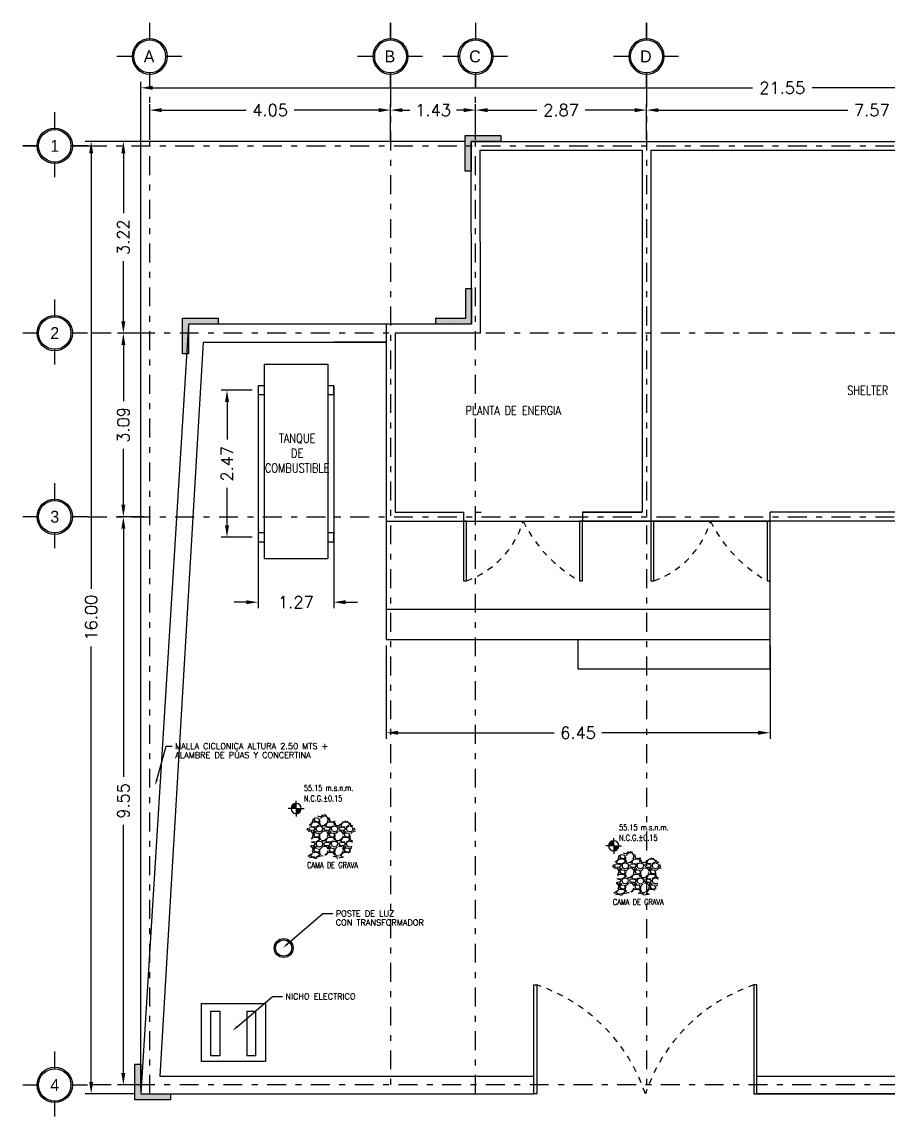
# Model space of a CAD drawing. Header units: millimetres. Extents: x 0 to 177, y -34 to 320.
# Drawn here: x 89.41 to 103.96, y -34.05 to -15.66 of the extents above; entities that cross this region are included whole.
import ezdxf
from ezdxf import colors
from ezdxf.entities.mleader import LeaderData, LeaderLine
from ezdxf.enums import TextEntityAlignment as Align
from ezdxf.math import Vec2, Vec3

# ---------------------------------------------------------------- set-up
doc = ezdxf.new("R2010")
doc.units = ezdxf.units.MM
doc.header["$LTSCALE"] = 0.1
doc.header["$PDMODE"] = 2
doc.linetypes.add('DASHDOT', pattern=[25.4, 12.7, -6.35, 0, -6.35])
doc.linetypes.add('HIDDEN2', pattern=[4.7624999999999975, 3.174999999999998, -1.587499999999999])
doc.layers.get('Defpoints').update_dxf_attribs({"color": 6})
doc.layers.add('8', color=8, linetype='Continuous')
doc.styles.add('ARIAL', font='ARLRDBD.TTF')
doc.styles.add('Romans', font='romans.shx', dxfattribs={"width": 0.8})
doc.styles.add('TEXTOS', font='romans.shx')
doc.dimstyles.new('Cota m', dxfattribs={"dimtxt": 0.2, "dimasz": 0.2, "dimexe": 0.1, "dimexo": 0.1, "dimgap": 0.1, "dimtad": 0, "dimzin": 0, "dimdsep": 46, "dimtxsty": 'TEXTOS', "dimcen": 0.2, "dimclrd": 256, "dimclre": 256, "dimclrt": 256, "dimazin": 0, "dimtfac": 1, "dimtix": 1, "dimtofl": 0, "dimtmove": 0, "dimatfit": 3, "dimfxl": 1, "dimtolj": 1, "dimtzin": 0, "dimlwd": -1, "dimlwe": -1, "dimarcsym": 0})

# ---------------------------------------------------------------- blocks, each defined once
blk = doc.blocks.new('NIVEL')
at = {"ltscale": 0.1}
h = blk.add_hatch(color=256, dxfattribs=at)
h.paths.add_polyline_path([(0, 104.8446682252688), (9.022187e-10, 0), (104.8446682289068, 0, 0.4142135623623851)])
h.paths.add_polyline_path([(0, -104.8446682252688), (9.022187e-10, 0), (-104.8446682289068, 0, 0.4142135623623851)])
at = {"linetype": 'Continuous', "ltscale": 0.1}
for q in [(-162.1960897464305, 0), (0, 162.1960897464305), (0, -154.8235449008643), (162.1960897464305, 0)]:
    blk.add_line((0, 0), q, dxfattribs=at)
blk.add_circle((0, 0), 104.8446682290047, dxfattribs=at)
blk = doc.blocks.new('Eje')
blk.add_line((0, -1.05471229274262), (3.6e-15, -0.5948358968788325))
at = {"const_width": 0.05}
for points in [[(0, 0.544835896878838), (0, 1.13422391924415)], [(-1.078074571895573, 0), (-0.5448358968788334, 0)], [(0.5448358968788334, 0), (1.110861640091194, 0)], [(0, -0.5448358968788353), (0, -1.05471229274262)]]:
    blk.add_lwpolyline(points, dxfattribs=at)
for radius in [0.5948358968788332, 0.544835896878833]:
    blk.add_circle((0, 0), radius)
at = {"style": 'ARIAL'}
blk.add_attdef('EJE', text='', height=0.4, dxfattribs=at).set_placement((0, 1.387778780781446e-15), align=Align.MIDDLE_CENTER)
blk = doc.blocks.new('*D168')
at = {"color": 8, "ltscale": 0.1, "transparency": 16777216}
for p, q in [((96.85981605064391, -17.66312296171441), (90.47596869130241, -17.66312296171441)), ((90.5759686913024, -17.86312296171441), (90.5759686913024, -25.17742009580969)), ((90.57596869130239, -33.46314580133355), (90.5759686913024, -26.14884866723827)), ((91.31040278720798, -33.66314580133355), (90.4759686913024, -33.66314580133355))]:
    blk.add_line(p, q, dxfattribs=at)
for points in [[(90.54263535796908, -17.86312296171441), (90.60930202463574, -17.86312296171441), (90.5759686913024, -17.66312296171441)], [(90.54263535796906, -33.46314580133355), (90.60930202463572, -33.46314580133355), (90.57596869130239, -33.66314580133355)]]:
    blk.add_solid(points, dxfattribs=at)
at = {"layer": 'Defpoints', "color": 0, "ltscale": 0.1, "transparency": 16777216}
for p in [(90.5759686913024, -17.66312296171441), (96.95981605064391, -17.66312296171441), (91.41040278720797, -33.66314580133355)]:
    blk.add_point(p, dxfattribs=at)
at = {"color": 8, "ltscale": 0.1, "transparency": 16777216, "insert": (90.5759686913024, -25.66313438152397), "char_height": 0.2, "attachment_point": 5, "rotation": 90, "style": 'TEXTOS'}
blk.add_mtext('\\A1;16.00', dxfattribs=at)
blk = doc.blocks.new('*D169')
at = {"color": 8, "ltscale": 0.1, "transparency": 16777216}
for p, q in [((91.460402787208, -23.96814580133331), (91.01688506101921, -23.96814580133331)), ((91.1168850610192, -24.16814580133331), (91.1168850610192, -28.33588389657141)), ((91.11688506101919, -33.31314580133331), (91.1168850610192, -29.14540770609522)), ((91.460402787208, -33.51314580133332), (91.0168850610192, -33.51314580133332))]:
    blk.add_line(p, q, dxfattribs=at)
for points in [[(91.08355172768587, -24.16814580133331), (91.15021839435254, -24.16814580133331), (91.1168850610192, -23.96814580133331)], [(91.08355172768586, -33.31314580133331), (91.15021839435252, -33.31314580133331), (91.11688506101919, -33.51314580133332)]]:
    blk.add_solid(points, dxfattribs=at)
at = {"layer": 'Defpoints', "color": 0, "ltscale": 0.1, "transparency": 16777216}
for p in [(91.1168850610192, -23.96814580133331), (91.56040278720799, -23.96814580133331), (91.56040278720799, -33.51314580133332)]:
    blk.add_point(p, dxfattribs=at)
at = {"color": 8, "ltscale": 0.1, "transparency": 16777216, "insert": (91.1168850610192, -28.7406458013333), "char_height": 0.2, "attachment_point": 5, "rotation": 90, "style": 'TEXTOS'}
blk.add_mtext('\\A1;9.55', dxfattribs=at)
blk = doc.blocks.new('*D170')
at = {"color": 8, "ltscale": 0.1, "transparency": 16777216}
for p, q in [((91.46040278720801, -20.88314580133335), (91.01688506101921, -20.88314580133335)), ((91.1168850610192, -21.08314580133334), (91.1168850610192, -22.02564580133333)), ((91.1168850610192, -23.76814580133331), (91.1168850610192, -22.82564580133333)), ((91.460402787208, -23.96814580133331), (91.01688506101921, -23.96814580133331))]:
    blk.add_line(p, q, dxfattribs=at)
for points in [[(91.08355172768587, -21.08314580133334), (91.15021839435254, -21.08314580133334), (91.1168850610192, -20.88314580133335)], [(91.08355172768587, -23.76814580133331), (91.15021839435254, -23.76814580133331), (91.1168850610192, -23.96814580133331)]]:
    blk.add_solid(points, dxfattribs=at)
at = {"layer": 'Defpoints', "color": 0, "ltscale": 0.1, "transparency": 16777216}
for p in [(91.1168850610192, -20.88314580133335), (91.560402787208, -20.88314580133335), (91.56040278720799, -23.96814580133331)]:
    blk.add_point(p, dxfattribs=at)
at = {"color": 8, "ltscale": 0.1, "transparency": 16777216, "insert": (91.1168850610192, -22.42564580133332), "char_height": 0.2, "attachment_point": 5, "rotation": 90, "style": 'TEXTOS'}
blk.add_mtext('\\A1;3.09', dxfattribs=at)
blk = doc.blocks.new('*D171')
at = {"color": 8, "ltscale": 0.1, "transparency": 16777216}
for p, q in [((91.46040278720801, -17.66312296171441), (91.01688506101921, -17.66312296171441)), ((91.1168850610192, -17.86312296171441), (91.1168850610192, -18.86837247676198)), ((91.1168850610192, -20.68314580133335), (91.1168850610192, -19.67789628628579)), ((91.46040278720801, -20.88314580133335), (91.01688506101921, -20.88314580133335))]:
    blk.add_line(p, q, dxfattribs=at)
for points in [[(91.08355172768587, -17.86312296171441), (91.15021839435254, -17.86312296171441), (91.1168850610192, -17.66312296171441)], [(91.08355172768587, -20.68314580133335), (91.15021839435254, -20.68314580133335), (91.1168850610192, -20.88314580133335)]]:
    blk.add_solid(points, dxfattribs=at)
at = {"layer": 'Defpoints', "color": 0, "ltscale": 0.1, "transparency": 16777216}
for p in [(91.1168850610192, -17.66312296171441), (91.560402787208, -17.66312296171441), (91.560402787208, -20.88314580133335)]:
    blk.add_point(p, dxfattribs=at)
at = {"color": 8, "ltscale": 0.1, "transparency": 16777216, "insert": (91.1168850610192, -19.27313438152387), "char_height": 0.2, "attachment_point": 5, "rotation": 90, "style": 'TEXTOS'}
blk.add_mtext('\\A1;3.22', dxfattribs=at)
blk = doc.blocks.new('*D172')
at = {"color": 8, "ltscale": 0.1, "transparency": 16777216}
for p, q in [((91.41040278720799, -33.56314580133332), (91.41040278720799, -16.66312813782896)), ((112.960402787208, -33.56314580133332), (112.960402787208, -16.66312813782896)), ((91.61040278720799, -16.76312813782896), (101.685402787208, -16.76312813782896)), ((112.760402787208, -16.76312813782896), (102.685402787208, -16.76312813782896))]:
    blk.add_line(p, q, dxfattribs=at)
for points in [[(91.61040278720799, -16.72979480449563), (91.61040278720799, -16.7964614711623), (91.41040278720799, -16.76312813782896)], [(112.760402787208, -16.72979480449563), (112.760402787208, -16.7964614711623), (112.960402787208, -16.76312813782896)]]:
    blk.add_solid(points, dxfattribs=at)
at = {"layer": 'Defpoints', "color": 0, "ltscale": 0.1, "transparency": 16777216}
for p in [(112.960402787208, -16.76312813782896), (91.41040278720799, -33.66314580133332), (112.960402787208, -33.66314580133332)]:
    blk.add_point(p, dxfattribs=at)
at = {"color": 8, "ltscale": 0.1, "transparency": 16777216, "insert": (102.185402787208, -16.76312813782896), "char_height": 0.2, "attachment_point": 5, "style": 'TEXTOS'}
blk.add_mtext('\\A1;21.55', dxfattribs=at)
blk = doc.blocks.new('*D173')
at = {"color": 8, "ltscale": 0.1, "transparency": 16777216}
for p, q in [((91.56040278720799, -17.63814580133332), (91.56040278720799, -17.03787740348363)), ((95.6054097691648, -17.63814757477552), (95.6054097691648, -17.03787740348363)), ((91.760402787208, -17.13787740348363), (93.17814437342449, -17.13787740348363)), ((95.40540976916479, -17.13787740348363), (93.98766818294828, -17.13787740348363))]:
    blk.add_line(p, q, dxfattribs=at)
for points in [[(91.760402787208, -17.1045440701503), (91.760402787208, -17.17121073681697), (91.56040278720799, -17.13787740348363)], [(95.40540976916479, -17.1045440701503), (95.40540976916479, -17.17121073681697), (95.6054097691648, -17.13787740348363)]]:
    blk.add_solid(points, dxfattribs=at)
at = {"layer": 'Defpoints', "color": 0, "ltscale": 0.1, "transparency": 16777216}
for p in [(95.6054097691648, -17.13787740348363), (91.56040278720799, -17.73814580133332), (95.6054097691648, -17.73814757477552)]:
    blk.add_point(p, dxfattribs=at)
at = {"color": 8, "ltscale": 0.1, "transparency": 16777216, "insert": (93.58290627818639, -17.13787740348363), "char_height": 0.2, "attachment_point": 5, "style": 'TEXTOS'}
blk.add_mtext('\\A1;4.05', dxfattribs=at)
blk = doc.blocks.new('*D174')
at = {"color": 8, "ltscale": 0.1, "transparency": 16777216}
for p, q in [((95.60540976916558, -17.63814580133332), (95.60540976916558, -17.03787740348363)), ((97.0348168011273, -17.63814580133332), (97.0348168011273, -17.03787740348363)), ((95.80540976916558, -17.13787740348363), (95.92963709467026, -17.13787740348363)), ((96.8348168011273, -17.13787740348363), (96.71058947562264, -17.13787740348363))]:
    blk.add_line(p, q, dxfattribs=at)
for points in [[(95.80540976916558, -17.1045440701503), (95.80540976916558, -17.17121073681697), (95.60540976916558, -17.13787740348363)], [(96.8348168011273, -17.1045440701503), (96.8348168011273, -17.17121073681697), (97.0348168011273, -17.13787740348363)]]:
    blk.add_solid(points, dxfattribs=at)
at = {"layer": 'Defpoints', "color": 0, "ltscale": 0.1, "transparency": 16777216}
for p in [(97.0348168011273, -17.13787740348363), (95.60540976916558, -17.73814580133332), (97.0348168011273, -17.73814580133332)]:
    blk.add_point(p, dxfattribs=at)
at = {"color": 8, "ltscale": 0.1, "transparency": 16777216, "insert": (96.32011328514645, -17.13787740348363), "char_height": 0.2, "attachment_point": 5, "style": 'TEXTOS'}
blk.add_mtext('\\A1;1.43', dxfattribs=at)
blk = doc.blocks.new('*D175')
at = {"color": 8, "ltscale": 0.1, "transparency": 16777216}
for p, q in [((97.0348168011273, -17.63814580133332), (97.0348168011273, -17.03787740348363)), ((99.90540278720802, -17.63814580133335), (99.90540278720802, -17.03787740348363)), ((97.23481680112731, -17.13787740348363), (98.06534788940576, -17.13787740348363)), ((99.70540278720802, -17.13787740348363), (98.87487169892955, -17.13787740348363))]:
    blk.add_line(p, q, dxfattribs=at)
for points in [[(97.23481680112731, -17.1045440701503), (97.23481680112731, -17.17121073681697), (97.0348168011273, -17.13787740348363)], [(99.70540278720802, -17.1045440701503), (99.70540278720802, -17.17121073681697), (99.90540278720802, -17.13787740348363)]]:
    blk.add_solid(points, dxfattribs=at)
at = {"layer": 'Defpoints', "color": 0, "ltscale": 0.1, "transparency": 16777216}
for p in [(99.90540278720802, -17.13787740348363), (97.0348168011273, -17.73814580133332), (99.90540278720802, -17.73814580133335)]:
    blk.add_point(p, dxfattribs=at)
at = {"color": 8, "ltscale": 0.1, "transparency": 16777216, "insert": (98.47010979416766, -17.13787740348363), "char_height": 0.2, "attachment_point": 5, "style": 'TEXTOS'}
blk.add_mtext('\\A1;2.87', dxfattribs=at)
blk = doc.blocks.new('*D178')
at = {"color": 8, "ltscale": 0.1, "transparency": 16777216}
for p, q in [((93.28040278720803, -21.84221484000044), (92.75877958866523, -21.84221484000044)), ((92.85877958866523, -22.04221484000044), (92.85877958866523, -22.67245293523854)), ((92.85877958866523, -24.11221484000044), (92.85877958866523, -23.48197674476235)), ((93.28040278720803, -24.31221484000044), (92.75877958866523, -24.31221484000044))]:
    blk.add_line(p, q, dxfattribs=at)
for points in [[(92.8254462553319, -22.04221484000044), (92.89211292199856, -22.04221484000044), (92.85877958866523, -21.84221484000044)], [(92.8254462553319, -24.11221484000044), (92.89211292199856, -24.11221484000044), (92.85877958866523, -24.31221484000044)]]:
    blk.add_solid(points, dxfattribs=at)
at = {"layer": 'Defpoints', "color": 0, "ltscale": 0.1, "transparency": 16777216}
for p in [(93.38040278720803, -21.84221484000044), (92.85877958866523, -24.31221484000044), (93.38040278720803, -24.31221484000044)]:
    blk.add_point(p, dxfattribs=at)
at = {"color": 8, "ltscale": 0.1, "transparency": 16777216, "insert": (92.85877958866523, -23.07721484000043), "char_height": 0.2, "attachment_point": 5, "rotation": 90, "style": 'TEXTOS'}
blk.add_mtext('\\A1;2.47', dxfattribs=at)
blk = doc.blocks.new('*D179')
at = {"color": 8, "ltscale": 0.1, "transparency": 16777216}
for p, q in [((93.38040278720803, -21.86721484000045), (93.38040278720803, -25.50409381387427)), ((94.65040278720802, -21.86721484000044), (94.65040278720802, -25.50409381387427)), ((93.18040278720802, -25.40409381387427), (92.98040278720802, -25.40409381387427)), ((94.85040278720803, -25.40409381387427), (95.05040278720803, -25.40409381387427))]:
    blk.add_line(p, q, dxfattribs=at)
for points in [[(93.18040278720802, -25.37076048054094), (93.18040278720802, -25.43742714720761), (93.38040278720803, -25.40409381387427)], [(94.85040278720803, -25.37076048054094), (94.85040278720803, -25.43742714720761), (94.65040278720802, -25.40409381387427)]]:
    blk.add_solid(points, dxfattribs=at)
at = {"layer": 'Defpoints', "color": 0, "ltscale": 0.1, "transparency": 16777216}
for p in [(93.38040278720803, -21.76721484000045), (94.65040278720802, -21.76721484000044), (94.65040278720802, -25.40409381387427)]:
    blk.add_point(p, dxfattribs=at)
at = {"color": 8, "ltscale": 0.1, "transparency": 16777216, "insert": (94.01540278720802, -25.40409381387427), "char_height": 0.2, "attachment_point": 5, "style": 'TEXTOS'}
blk.add_mtext('\\A1;1.27', dxfattribs=at)
blk = doc.blocks.new('*D180')
at = {"color": 8, "ltscale": 0.1, "transparency": 16777216}
for p, q in [((99.90540278720802, -17.56312931415552), (99.90540278720802, -17.03787740348363)), ((107.475402787208, -17.56312931415553), (107.475402787208, -17.03787740348363)), ((100.105402787208, -17.13787740348363), (103.2856408824461, -17.13787740348363)), ((107.275402787208, -17.13787740348363), (104.0951646919699, -17.13787740348363))]:
    blk.add_line(p, q, dxfattribs=at)
for points in [[(100.105402787208, -17.1045440701503), (100.105402787208, -17.17121073681697), (99.90540278720802, -17.13787740348363)], [(107.275402787208, -17.1045440701503), (107.275402787208, -17.17121073681697), (107.475402787208, -17.13787740348363)]]:
    blk.add_solid(points, dxfattribs=at)
at = {"layer": 'Defpoints', "color": 0, "ltscale": 0.1, "transparency": 16777216}
for p in [(107.475402787208, -17.13787740348363), (99.90540278720802, -17.66312931415552), (107.475402787208, -17.66312931415553)]:
    blk.add_point(p, dxfattribs=at)
at = {"color": 8, "ltscale": 0.1, "transparency": 16777216, "insert": (103.690402787208, -17.13787740348363), "char_height": 0.2, "attachment_point": 5, "style": 'TEXTOS'}
blk.add_mtext('\\A1;7.57', dxfattribs=at)
blk = doc.blocks.new('*D181')
at = {"color": 8, "ltscale": 0.1, "transparency": 16777216}
for p, q in [((95.530402787208, -26.13314580133332), (95.530402787208, -27.69684282504701)), ((101.980402787208, -26.13314580133332), (101.980402787208, -27.69684282504701)), ((95.730402787208, -27.59684282504701), (98.35540278720799, -27.59684282504701)), ((101.780402787208, -27.59684282504701), (99.155402787208, -27.59684282504701))]:
    blk.add_line(p, q, dxfattribs=at)
for points in [[(95.730402787208, -27.56350949171367), (95.730402787208, -27.63017615838034), (95.530402787208, -27.59684282504701)], [(101.780402787208, -27.56350949171367), (101.780402787208, -27.63017615838034), (101.980402787208, -27.59684282504701)]]:
    blk.add_solid(points, dxfattribs=at)
at = {"layer": 'Defpoints', "color": 0, "ltscale": 0.1, "transparency": 16777216}
for p in [(95.530402787208, -26.03314580133332), (101.980402787208, -26.03314580133332), (101.980402787208, -27.59684282504701)]:
    blk.add_point(p, dxfattribs=at)
at = {"color": 8, "ltscale": 0.1, "transparency": 16777216, "insert": (98.755402787208, -27.59684282504701), "char_height": 0.2, "attachment_point": 5, "style": 'TEXTOS'}
blk.add_mtext('\\A1;6.45', dxfattribs=at)

msp = doc.modelspace()

# ---------------------------------------------------------------- hatches: boundary and pattern name
at = {"layer": '8'}
h = msp.add_hatch(color=256, dxfattribs=at)
h.dxf.hatch_style = 1
h.paths.add_polyline_path([(97.45981605064391, -17.66312296171441), (96.95981605064391, -17.66312296171441), (96.95981605064391, -18.16312296171441), (96.8598160506439, -18.16312296171441), (96.8598160506439, -17.56312296171441), (97.45981605064391, -17.56312296171441)])
h = msp.add_hatch(color=256, dxfattribs=at)
h.dxf.hatch_style = 1
h.paths.add_polyline_path([(96.36731682003456, -20.63279494955082), (96.86731675265126, -20.63305453248319), (96.86757633558362, -20.13305459986649), (96.96757632210696, -20.13310651645297), (96.96726482258812, -20.733106435593), (96.3672649034481, -20.73279493607415)])
h = msp.add_hatch(color=256, dxfattribs=at)
h.dxf.hatch_style = 1
h.paths.add_polyline_path([(92.71222096902619, -20.73314580133335), (92.21222096902619, -20.73314580133335), (92.21222096902619, -21.23314580133335), (92.11222096902618, -21.23314580133335), (92.11222096902618, -20.63314580133335), (92.71222096902619, -20.63314580133335)])
at = {"layer": '8', "ltscale": 0.1}
h = msp.add_hatch(dxfattribs=at)
h.set_pattern_fill('GRAVEL', color=256, scale=0.01)
h.set_pattern_definition([(228.0127875, (84.94096123347623, -38.10173759097582), (-2.032000000159581, -2.285999999858178), [0.034172144, -3.3830483639565]), (184.969741, (84.91810123347622, -38.12713759097581), (3.04799999879405, 0.2540000144697924), [0.05864047199999974, -5.805404889352367]), (132.5104471, (84.85968123347621, -38.13221759097581), (2.540000001072749, -2.793999999024596), [0.04134815200000001, -4.093472279409999]), (267.273689, (84.76062123347623, -38.19571759097581), (0.2540000005319725, 5.079999999973313), [0.05340045199999975, -5.286643742573768]), (292.83365418, (84.75808123347622, -38.24905759097581), (-1.270000000106341, 3.047999999955546), [0.05236336999999975, -5.183980774534367]), (357.2736889999999, (84.77840123347622, -38.29731759097581), (-5.079999999973313, 0.2540000005319728), [0.05340045199999975, -5.286643742573768]), (37.69424047, (84.83174123347621, -38.29985759097581), (-3.30199999985359, -2.540000000190041), [0.07061936599999999, -6.991311531424701]), (72.25532837, (84.88762123347621, -38.25667759097581), (1.778000000477929, 5.587999999847885), [0.066671952, -6.6005256601905]), (121.42956562, (84.90794123347621, -38.19317759097581), (-2.032000000288312, 3.301999999822602), [0.0535813, -5.304554569871201]), (175.2363583, (84.88000123347622, -38.14745759097581), (2.793999999959953, -0.2540000004389256), [0.06117132799999975, -2.997393694999984]), (222.3974378, (84.81904123347621, -38.14237759097581), (-3.047999999902466, -2.794000000106399), [0.07910779200000001, -7.8316772512177]), (138.81407483, (85.01208123347621, -38.19825759097581), (-1.777999999893351, 1.524000000123918), [0.027000454, -2.6730565824344]), (171.4692344, (84.99176123347621, -38.18047759097581), (3.302000000088966, -0.5079999994237343), [0.051368198, -5.085463899704]), (225, (84.94096123347623, -38.17285759097581), (-3.552713678800501e-17, -0.2540000000000239), [0.035920934, -0.3232893108428]), (203.19859051, (84.92318123347621, -38.14237759097581), (1.270000000034609, 0.5079999999109334), [0.01934413199999987, -1.915062236889391]), (291.80140949, (84.90540123347623, -38.14999759097581), (-0.2540000000531496, 0.7619999999822872), [0.027356562, -1.340475299]), (30.96375653, (84.91556123347621, -38.17539759097581), (0.7620000000186383, 0.5079999999721125), [0.04443196599999975, -1.436629815290992]), (161.56505118, (84.95366123347623, -38.15253759097581), (0.5080000000132583, -0.2539999999733754), [0.032128714, -0.7710898116828]), (16.389540334, (84.75808123347622, -38.14999759097581), (2.540000000000015, 0.7620000000000243), [0.04500880000000001, -4.455882667253901]), (70.34617594, (84.80126123347623, -38.13729759097581), (-1.016000000092931, -2.793999999967041), [0.037759894, -3.73822156782]), (293.19859051, (84.95366123347623, -38.10173759097582), (-0.5079999999113263, 1.270000000035528), [0.03868800999999975, -1.895718358889392]), (343.6104596700001, (84.96890123347622, -38.13729759097581), (-2.540000000053229, 0.761999999822286), [0.04500879999999975, -4.455882667253968]), (339.44395478, (84.75808123347622, -38.30747759097581), (-1.269999999999986, 0.508000000000021), [0.04340351999999974, -2.126773431310584]), (294.7751406, (84.79872123347621, -38.32271759097581), (-1.270000001511693, 2.793999999312726), [0.036367212, -3.600359338072]), (66.80140949, (84.95620123347622, -38.35573759097581), (0.5079999999202298, 1.27000000003193), [0.03868801, -1.8957183588894]), (17.35402464, (84.97144123347621, -38.32017759097581), (-3.301999999934302, -1.016000000213246), [0.04257827400000001, -4.21523759802]), (69.44395478, (84.83174123347621, -38.35573759097581), (-0.508000000008846, -1.269999999996463), [0.02170176, -2.148475191310601]), (101.309932474, (84.94096123347623, -38.35573759097581), (-0.25400000000004, 1.016000000000037), [0.01295146, -1.2821994964526]), (165.963756532, (84.93842123347622, -38.34303759097581), (0.7619999999999513, -0.2539999999999865), [0.05236337000000001, -0.9949054589069001]), (186.00900596, (84.88762123347621, -38.33033759097581), (2.539999999986537, 0.2540000001329353), [0.04852669999999974, -4.804136486333667]), (303.69006753, (84.91556123347621, -38.19825759097581), (-0.2540000000352969, 0.5079999999823702), [0.036632388, -0.879177635968]), (353.15722659, (84.93588123347621, -38.22873759097581), (4.318000000026569, -0.5079999997739394), [0.063955676, -6.331600906503099]), (60.9453959, (84.99938123347621, -38.23635759097581), (-1.016000000027969, -1.777999999984025), [0.026150824, -2.588939231811]), (90, (85.01208123347621, -38.21349759097581), (-0.254, 0.254), [0.01524, -0.23876]), (120.25643716, (84.88254123347622, -38.32271759097581), (1.015999999875717, -1.77800000007098), [0.035286696, -3.49339407732]), (48.01278749999999, (84.86476123347623, -38.29223759097581), (2.032000000167534, 2.285999999851021), [0.068344288, -3.3488762199565]), (0, (84.91048123347622, -38.24143759097581), (0.254, 0.254), [0.06604, -0.18796]), (325.3048465, (84.97652123347622, -38.24143759097581), (2.540000000962153, -1.777999998625458), [0.040160956, -3.975931672414]), (254.0546040999999, (85.00954123347623, -38.26429759097581), (-0.2539999999822557, -1.016000000004475), [0.03698290799999999, -1.8121650038772]), (207.64597536, (84.99938123347621, -38.29985759097581), (-4.826000000177335, -2.539999999663075), [0.06021450999999974, -5.961246442293767]), (175.42607874, (84.94604123347622, -38.32779759097581), (-3.301999999999883, 0.2539999999999478), [0.063702946, -6.306584645624])])
edge = h.paths.add_edge_path()
edge.add_arc((94.81248895585836, -29.27611598158386), 0.2029422027426048, 316.0573497288665, 443.4509347290187)
edge.add_arc((94.74509524264678, -28.82238035110819), 0.2678821579382439, 212.2411651962351, 289.75414222894244, ccw=False)
edge.add_arc((94.51138996883586, -29.28435530166796), 0.3191436857434524, 88.72023424819045, 169.7661974750812)
edge.add_arc((94.04570507440796, -29.40804129140171), 0.2356428389501108, -41.446412067137885, 49.9523153089566, ccw=False)
edge.add_arc((94.3105193722727, -29.61714060627931), 0.1029472929756074, 148.9343965652574, 301.1006479650035)
edge.add_arc((94.52861486625278, -29.96405765593323), 0.3068529100140505, 57.48962919970501, 122.5103708002946, ccw=False)
edge.add_arc((94.72021727854343, -29.46380185909145), 0.2429582743635722, 263.6945989531504, 371.1196506213886)
h = msp.add_hatch(dxfattribs=at)
h.set_pattern_fill('GRAVEL', color=256, scale=0.01)
h.set_pattern_definition([(228.0127875, (90.07808585289649, -38.7214705638778), (-2.032000000159581, -2.285999999858178), [0.034172144, -3.3830483639565]), (184.969741, (90.05522585289648, -38.7468705638778), (3.04799999879405, 0.2540000144697924), [0.05864047199999974, -5.805404889352367]), (132.5104471, (89.99680585289647, -38.7519505638778), (2.540000001072749, -2.793999999024596), [0.04134815200000001, -4.093472279409999]), (267.273689, (89.89774585289649, -38.8154505638778), (0.2540000005319725, 5.079999999973313), [0.05340045199999975, -5.286643742573768]), (292.83365418, (89.89520585289648, -38.86879056387779), (-1.270000000106341, 3.047999999955546), [0.05236336999999975, -5.183980774534367]), (357.2736889999999, (89.91552585289648, -38.91705056387779), (-5.079999999973313, 0.2540000005319728), [0.05340045199999975, -5.286643742573768]), (37.69424047, (89.96886585289647, -38.9195905638778), (-3.30199999985359, -2.540000000190041), [0.07061936599999999, -6.991311531424701]), (72.25532837, (90.02474585289647, -38.8764105638778), (1.778000000477929, 5.587999999847885), [0.066671952, -6.6005256601905]), (121.42956562, (90.04506585289647, -38.81291056387779), (-2.032000000288312, 3.301999999822602), [0.0535813, -5.304554569871201]), (175.2363583, (90.01712585289648, -38.7671905638778), (2.793999999959953, -0.2540000004389256), [0.06117132799999975, -2.997393694999984]), (222.3974378, (89.95616585289648, -38.7621105638778), (-3.047999999902466, -2.794000000106399), [0.07910779200000001, -7.8316772512177]), (138.81407483, (90.14920585289647, -38.8179905638778), (-1.777999999893351, 1.524000000123918), [0.027000454, -2.6730565824344]), (171.4692344, (90.12888585289647, -38.8002105638778), (3.302000000088966, -0.5079999994237343), [0.051368198, -5.085463899704]), (225, (90.07808585289649, -38.79259056387779), (-3.552713678800501e-17, -0.2540000000000239), [0.035920934, -0.3232893108428]), (203.19859051, (90.06030585289648, -38.7621105638778), (1.270000000034609, 0.5079999999109334), [0.01934413199999987, -1.915062236889391]), (291.80140949, (90.04252585289649, -38.7697305638778), (-0.2540000000531496, 0.7619999999822872), [0.027356562, -1.340475299]), (30.96375653, (90.05268585289647, -38.7951305638778), (0.7620000000186383, 0.5079999999721125), [0.04443196599999975, -1.436629815290992]), (161.56505118, (90.09078585289649, -38.7722705638778), (0.5080000000132583, -0.2539999999733754), [0.032128714, -0.7710898116828]), (16.389540334, (89.89520585289648, -38.7697305638778), (2.540000000000015, 0.7620000000000243), [0.04500880000000001, -4.455882667253901]), (70.34617594, (89.93838585289649, -38.7570305638778), (-1.016000000092931, -2.793999999967041), [0.037759894, -3.73822156782]), (293.19859051, (90.09078585289649, -38.7214705638778), (-0.5079999999113263, 1.270000000035528), [0.03868800999999975, -1.895718358889392]), (343.6104596700001, (90.10602585289648, -38.7570305638778), (-2.540000000053229, 0.761999999822286), [0.04500879999999975, -4.455882667253968]), (339.44395478, (89.89520585289648, -38.92721056387779), (-1.269999999999986, 0.508000000000021), [0.04340351999999974, -2.126773431310584]), (294.7751406, (89.93584585289648, -38.9424505638778), (-1.270000001511693, 2.793999999312726), [0.036367212, -3.600359338072]), (66.80140949, (90.09332585289648, -38.9754705638778), (0.5079999999202298, 1.27000000003193), [0.03868801, -1.8957183588894]), (17.35402464, (90.10856585289648, -38.9399105638778), (-3.301999999934302, -1.016000000213246), [0.04257827400000001, -4.21523759802]), (69.44395478, (89.96886585289647, -38.9754705638778), (-0.508000000008846, -1.269999999996463), [0.02170176, -2.148475191310601]), (101.309932474, (90.07808585289649, -38.9754705638778), (-0.25400000000004, 1.016000000000037), [0.01295146, -1.2821994964526]), (165.963756532, (90.07554585289648, -38.9627705638778), (0.7619999999999513, -0.2539999999999865), [0.05236337000000001, -0.9949054589069001]), (186.00900596, (90.02474585289647, -38.95007056387779), (2.539999999986537, 0.2540000001329353), [0.04852669999999974, -4.804136486333667]), (303.69006753, (90.05268585289647, -38.8179905638778), (-0.2540000000352969, 0.5079999999823702), [0.036632388, -0.879177635968]), (353.15722659, (90.07300585289647, -38.8484705638778), (4.318000000026569, -0.5079999997739394), [0.063955676, -6.331600906503099]), (60.9453959, (90.13650585289648, -38.8560905638778), (-1.016000000027969, -1.777999999984025), [0.026150824, -2.588939231811]), (90, (90.14920585289647, -38.8332305638778), (-0.254, 0.254), [0.01524, -0.23876]), (120.25643716, (90.01966585289648, -38.9424505638778), (1.015999999875717, -1.77800000007098), [0.035286696, -3.49339407732]), (48.01278749999999, (90.00188585289649, -38.91197056387779), (2.032000000167534, 2.285999999851021), [0.068344288, -3.3488762199565]), (0, (90.04760585289648, -38.8611705638778), (0.254, 0.254), [0.06604, -0.18796]), (325.3048465, (90.11364585289648, -38.8611705638778), (2.540000000962153, -1.777999998625458), [0.040160956, -3.975931672414]), (254.0546040999999, (90.14666585289649, -38.8840305638778), (-0.2539999999822557, -1.016000000004475), [0.03698290799999999, -1.8121650038772]), (207.64597536, (90.13650585289648, -38.9195905638778), (-4.826000000177335, -2.539999999663075), [0.06021450999999974, -5.961246442293767]), (175.42607874, (90.08316585289649, -38.9475305638778), (-3.301999999999883, 0.2539999999999478), [0.063702946, -6.306584645624])])
edge = h.paths.add_edge_path()
edge.add_arc((99.94961357527862, -29.89584895448585), 0.2029422027426048, 316.0573497288665, 443.4509347290187)
edge.add_arc((99.88221986206705, -29.44211332401017), 0.2678821579382439, 212.2411651962351, 289.75414222894244, ccw=False)
edge.add_arc((99.64851458825612, -29.90408827456995), 0.3191436857434524, 88.72023424819045, 169.7661974750812)
edge.add_arc((99.18282969382823, -30.02777426430369), 0.2356428389501108, -41.446412067137885, 49.9523153089566, ccw=False)
edge.add_arc((99.44764399169296, -30.23687357918129), 0.1029472929756074, 148.9343965652574, 301.1006479650035)
edge.add_arc((99.66573948567304, -30.58379062883521), 0.3068529100140505, 57.48962919970501, 122.5103708002946, ccw=False)
edge.add_arc((99.85734189796369, -30.08353483199343), 0.2429582743635722, 263.6945989531504, 371.1196506213886)
at = {"layer": '8'}
h = msp.add_hatch(color=256, dxfattribs=at)
h.dxf.hatch_style = 1
h.paths.add_polyline_path([(91.41040278720797, -33.16314580133332), (91.41040278720797, -33.66314580133332), (91.91040278720797, -33.66314580133332), (91.91040278720797, -33.76314580133333), (91.31040278720798, -33.76314580133333), (91.31040278720798, -33.16314580133332)])

# ---------------------------------------------------------------- linework, layer by layer
at = {"color": 8, "ltscale": 0.1}
for p, q in [((96.95981605064391, -17.66312296171442), (107.550402787208, -17.66314580133332)), ((96.96726491810213, -20.73314580133333), (96.9598161060602, -17.66314580133332)), ((97.11762930810089, -20.88314580133332), (97.11018049605894, -17.81314580133332)), ((97.11018049605896, -17.81314580133332), (99.83040278720804, -17.81314580133332)), ((99.83040278720802, -17.81314580133332), (99.830402787208, -23.89314580133334)), ((99.98040278720805, -17.81314580133332), (107.400402787208, -17.81314580133332)), ((99.98040278720804, -17.81314580133332), (99.980402787208, -24.04314580133367)), ((92.21222096902619, -20.73314580133335), (91.41040278720799, -33.66314580133332)), ((95.54726491810214, -20.73314580133335), (92.21222096902619, -20.73314580133335)), ((96.96726491810213, -20.73314580133333), (92.47682964377103, -20.73314580133334)), ((95.53040278720803, -20.73314580133333), (95.530402787208, -24.04314580133331)), ((95.68040278720804, -20.88314580133333), (95.68040278720801, -23.89314580133331)), ((97.11762930810089, -20.88314580133332), (95.68040278720804, -20.88314580133333)), ((92.45906967751918, -21.03314580133337), (91.72913506456827, -33.36314580133332)), ((92.45906967751918, -21.03314580133337), (95.53040278720802, -21.03314580133337)), ((95.53040278720802, -21.03314580133337), (94.65040278720802, -21.03314580133337)), ((93.480402787208, -21.4041394715226), (94.55040278720801, -21.4041394715226)), ((93.480402787208, -21.4041394715226), (93.48040278720802, -24.67063312290877)), ((94.55040278720803, -21.4041394715226), (94.55040278720801, -24.67063312290877)), ((94.65040278720802, -21.76721484000044), (94.65040278720802, -21.91721484000044)), ((95.68040278720801, -23.89314580133331), (96.830402787208, -23.89314580133331)), ((98.83040278720804, -23.89314580133334), (98.830402787208, -24.04314580133334)), ((98.830402787208, -23.89314580133331), (99.830402787208, -23.89314580133331)), ((107.400402787208, -23.89314580133332), (101.980402787208, -23.89314580133333)), ((101.980402787208, -24.04314580133333), (101.980402787208, -23.89314580133334)), ((95.530402787208, -24.04314580133331), (96.83040278720799, -24.04314580133332)), ((95.530402787208, -24.04314580133331), (95.530402787208, -26.03314580133332)), ((96.83040278720799, -24.04314580133332), (98.830402787208, -24.04314580133332)), ((107.550402787208, -24.04314580133332), (98.83040278720802, -24.04314580133333)), ((98.83040278720802, -24.04314580133333), (101.980402787208, -24.04314580133332)), ((99.98040278720798, -24.04314580133421), (101.980402787208, -24.04314580133421)), ((101.980402787208, -26.52314580133332), (101.980402787208, -24.04314580133332)), ((93.480402787208, -24.67063312290877), (94.55040278720801, -24.67063312290877)), ((95.530402787208, -25.52314580133331), (101.980402787208, -25.52314580133332)), ((95.530402787208, -26.03314580133332), (101.980402787208, -26.03314580133332)), ((98.755402787208, -26.52314580133332), (98.755402787208, -26.03314580133332)), ((98.755402787208, -26.52314580133332), (101.980402787208, -26.52314580133332)), ((98.01040278720798, -33.66314580133332), (98.01040278720798, -31.83314580133332)), ((98.06040278720798, -31.83314580133332), (98.06040278720798, -33.66314580133332)), ((101.710402787208, -31.83314580133332), (101.710402787208, -33.66314580133332)), ((101.760402787208, -33.66314580133332), (101.760402787208, -31.83314580133332)), ((92.42540249519708, -32.14706334472834), (92.42540249519708, -33.11474905672691)), ((92.42540249519708, -32.14706334472834), (93.50286763393949, -32.14706334472834)), ((93.50286763393949, -32.14706334472834), (93.50286763393949, -33.11474905672691)), ((92.58913506456827, -32.27622481736507), (92.73913506456827, -32.27622481736507)), ((92.58913506456827, -33.02622481736507), (92.58913506456827, -32.27622481736507)), ((92.73913506456827, -32.27622481736507), (92.73913506456827, -33.02622481736507)), ((93.18913506456826, -32.27622481736507), (93.18913506456826, -32.57622481736507)), ((93.18913506456826, -32.27622481736507), (93.33913506456827, -32.27622481736507)), ((93.18913506456826, -32.27622481736507), (93.1891350645683, -33.02622481736507)), ((93.33913506456827, -32.27622481736507), (93.33913506456827, -33.02622481736507)), ((93.18913506456826, -32.72622481736507), (93.18913506456826, -33.02622481736507)), ((92.73913506456827, -33.02622481736507), (92.58913506456827, -33.02622481736507)), ((93.33913506456827, -33.02622481736507), (93.18913506456826, -33.02622481736508)), ((92.42540249519708, -33.11474905672691), (93.50286763393949, -33.11474905672691)), ((91.72913506456827, -33.36314580133332), (98.01040278720798, -33.36314580133332)), ((101.760402787208, -33.36314580133332), (112.660402787208, -33.36314580133332)), ((91.41040278720799, -33.66314580133332), (98.01040278720798, -33.66314580133332)), ((112.960402787208, -33.66314580133332), (101.760402787208, -33.66314580133332)), ((101.760402787208, -33.66314580133332), (112.960402787208, -33.66314580133332))]:
    msp.add_line(p, q, dxfattribs=at)
at = {"ltscale": 0.1}
for p, q in [((97.10981654758785, -17.66314580133332), (97.10981566453385, -17.6627818539335)), ((92.36222146597014, -20.73316864095225), (92.36222058291614, -20.73280469355243)), ((96.96169519890883, -20.73311994929982), (96.6617081249256, -20.73033508970316)), ((96.83040278720803, -23.89314580133331), (96.830402787208, -24.04314580133332)), ((97.03481680112732, -23.89314580133331), (97.12493254075439, -23.89314580133331)), ((99.830402787208, -23.89314580133334), (98.83040278720802, -23.89314580133334)), ((95.530402787208, -24.04314580133331), (96.83040278720802, -24.04314580133332)), ((97.03481680112732, -24.04314580133332), (97.12529648922549, -24.04314580133332)), ((100.1848168011273, -24.04314580133421), (100.2752964892255, -24.04314580133422)), ((98.01040278720798, -31.83314580133332), (98.06040278720798, -31.83314580133332)), ((101.760402787208, -31.83314580133332), (101.710402787208, -31.83314580133332)), ((98.06040278720798, -33.66314580133332), (98.01040278720798, -33.66314580133332)), ((101.710402787208, -33.66314580133332), (101.760402787208, -33.66314580133332))]:
    msp.add_line(p, q, dxfattribs=at)
at = {"color": 8, "ltscale": 0.1}
for points in [[(93.480402787208, -21.76721484000045), (93.38040278720803, -21.76721484000045), (93.38040278720803, -21.91721484000044), (93.480402787208, -21.91721484000044)], [(94.55040278720803, -21.91721484000044), (94.65040278720802, -21.91721484000044), (94.65040278720802, -21.76721484000044), (94.55040278720803, -21.76721484000044)], [(93.480402787208, -24.23721484000044), (93.38040278720803, -24.23721484000044), (93.38040278720803, -24.38721484000044), (93.480402787208, -24.38721484000044)], [(94.55040278720803, -24.38721484000044), (94.65040278720802, -24.38721484000044), (94.65040278720802, -24.23721484000044), (94.55040278720803, -24.23721484000044)]]:
    msp.add_lwpolyline(points, dxfattribs=at)
for points in [[(96.83040278720799, -25.04314580133331), (96.88040278720798, -25.04314580133331), (96.88040278720798, -24.04314580133332), (96.83040278720802, -24.04314580133332)], [(98.780402787208, -25.04314580133331), (98.830402787208, -25.04314580133331), (98.830402787208, -24.04314580133332), (98.78040278720803, -24.04314580133332)], [(99.98040278720798, -25.04314580133421), (100.030402787208, -25.04314580133421), (100.030402787208, -24.04314580133421), (99.980402787208, -24.04314580133421)], [(101.930402787208, -25.04314580133421), (101.980402787208, -25.04314580133421), (101.980402787208, -24.04314580133421), (101.930402787208, -24.04314580133421)]]:
    msp.add_lwpolyline(points, close=True, dxfattribs=at)
for radius in [0.1587621721926524, 0.1349909304386046]:
    msp.add_circle((93.80982884511792, -31.21314580133333), radius, dxfattribs=at)
at = {"layer": '8', "linetype": 'DASHDOT', "ltscale": 0.25}
for p, q in [((91.56040278720799, -33.66314580133332), (91.56040278720799, -16.76312402091482)), ((95.60541019664011, -16.76312813782896), (95.605402787208, -33.66314580133332)), ((97.03481680112732, -33.66314580133332), (97.0348168011273, -16.76312959264564)), ((99.90540278720802, -16.76312813782896), (99.90540278720808, -33.66314580133332)), ((90.51970462226387, -17.73814580133332), (112.960402787208, -17.73814580133331)), ((112.960402787208, -20.88314580133335), (90.51970462226387, -20.88314580133335)), ((90.51970462226387, -23.96814580133331), (112.960402787208, -23.96814580133332)), ((112.960402787208, -33.51314580133332), (90.51970462226386, -33.51314580133332))]:
    msp.add_line(p, q, dxfattribs=at)
at = {"layer": '8'}
for points in [[(97.45981605064391, -17.66312296171441), (96.95981605064391, -17.66312296171441), (96.95981605064391, -18.16312296171441), (96.8598160506439, -18.16312296171441), (96.8598160506439, -17.56312296171441), (97.45981605064391, -17.56312296171441)], [(96.36731682003456, -20.63279494955082), (96.86731675265126, -20.63305453248319), (96.86757633558362, -20.13305459986649), (96.96757632210696, -20.13310651645297), (96.96726482258812, -20.733106435593), (96.3672649034481, -20.73279493607415)], [(92.71222096902619, -20.73314580133335), (92.21222096902619, -20.73314580133335), (92.21222096902619, -21.23314580133335), (92.11222096902618, -21.23314580133335), (92.11222096902618, -20.63314580133335), (92.71222096902619, -20.63314580133335)], [(91.41040278720797, -33.16314580133332), (91.41040278720797, -33.66314580133332), (91.91040278720797, -33.66314580133332), (91.91040278720797, -33.76314580133333), (91.31040278720798, -33.76314580133333), (91.31040278720798, -33.16314580133332)]]:
    msp.add_lwpolyline(points, close=True, dxfattribs=at)
at = {"layer": '8', "linetype": 'HIDDEN2', "ltscale": 0.1}
for centre, radius, start, end in [((96.38573845039996, -23.62196468136567), 1.504808486772389, 289.191251916951, 343.7463495118197), ((99.93440626753323, -22.99559249502432), 2.350361371104354, 206.4680581910443, 240.5943403801849), ((99.53573845039998, -23.62196468136659), 1.504808486772353, 289.1912519169504, 343.7463495118205), ((103.0844062675332, -22.99559249502524), 2.350361371104355, 206.4680581910437, 240.5943403801843), ((97.14597838346599, -34.57007860834376), 2.885649524846859, 18.3179992752198, 71.52524082389844), ((102.62482719095, -34.57007860834376), 2.885649524846859, 108.4747591761018, 161.6820007247802)]:
    msp.add_arc(centre, radius, start, end, dxfattribs=at)

# ---------------------------------------------------------------- block references
at = {"layer": '8', "ltscale": 0.1}
ref = msp.add_blockref('Eje', (91.56040278720799, -16.23576787454351), dxfattribs=dict(at, xscale=-0.5, yscale=0.5, zscale=0.5))
ref.add_attrib('EJE', 'A', dxfattribs={"layer": '0', "height": 0.2, "style": 'ARIAL'}).set_placement((91.5491351815742, -16.2357678745435), align=Align.MIDDLE_CENTER)
ref = msp.add_blockref('Eje', (95.60541019664011, -16.23577199145765), dxfattribs=dict(at, xscale=-0.5, yscale=0.5, zscale=0.5))
ref.add_attrib('EJE', 'B', dxfattribs={"layer": '0', "height": 0.2, "style": 'ARIAL'}).set_placement((95.59414259100632, -16.23577199145765), align=Align.MIDDLE_CENTER)
ref = msp.add_blockref('Eje', (97.0348168011273, -16.23577344627433), dxfattribs=dict(at, xscale=-0.5, yscale=0.5, zscale=0.5))
ref.add_attrib('EJE', 'C', dxfattribs={"layer": '0', "height": 0.2, "style": 'ARIAL'}).set_placement((97.0235491954935, -16.23577344627433), align=Align.MIDDLE_CENTER)
ref = msp.add_blockref('Eje', (99.90540278720802, -16.23577199145768), dxfattribs=dict(at, xscale=-0.5, yscale=0.5, zscale=0.5))
ref.add_attrib('EJE', 'D', dxfattribs={"layer": '0', "height": 0.2, "style": 'ARIAL'}).set_placement((99.89413518157421, -16.23577199145768), align=Align.MIDDLE_CENTER)
at = {"layer": '8', "ltscale": 0.1, "xscale": 0.5, "yscale": 0.5, "zscale": 0.5}
for p, values in [((89.96427380221827, -17.73814580133332), {'EJE': '1'}), ((89.96427380221827, -20.88314580133335), {'EJE': '2'}), ((89.96427380221827, -23.96814580133331), {'EJE': '3'}), ((89.96427380221826, -33.51314580133332), {'EJE': '4'})]:
    msp.add_blockref('Eje', p, dxfattribs=at).add_auto_attribs(values)
at = {"layer": '8', "xscale": -0.0008247272718951839, "yscale": 0.0008247272718951839, "zscale": 0.0008247272718951839, "rotation": 180}
for p in [(94.01974751056882, -28.86965497872665), (99.35342415934399, -29.49708705056692)]:
    msp.add_blockref('NIVEL', p, dxfattribs=at)

# ---------------------------------------------------------------- texts
at = {"layer": '8', "style": 'Romans'}
for s, insert, char_height, attachment_point in [('SHELTER ', (103.6211617954292, -21.92084954197644), 0.15, 8), ('PLANTA DE ENERGIA ', (97.66623169826752, -22.25905271951178), 0.15, 8), ('TANQUE \\PDE \\PCOMBUSTIBLE', (94.03660819374868, -23.2249409209928), 0.15, 8), ('{\\C1;55.15 m.s.n.m.\\P}N.C.G.{\\H1.0833x;±}0.15', (94.15030672002574, -28.61216663356985), 0.1, 4), ('{\\C1;55.15 m.s.n.m.\\P}N.C.G.{\\H1.0833x;±}0.15', (99.44601010765318, -29.27340361876628), 0.1, 4), ('CAMA DE GRAVA', (94.63039817572377, -29.76992277819345), 0.1, 2), ('CAMA DE GRAVA', (99.76752279514403, -30.38965575109543), 0.1, 2)]:
    msp.add_mtext(s, dxfattribs=dict(at, insert=insert, char_height=char_height, attachment_point=attachment_point))

# ---------------------------------------------------------------- dimensions: what is measured, and where the dimension line sits
at = {"color": 8, "ltscale": 0.1}
for base, p1, p2, picture, middle in [((112.960402787208, -16.76312813782896), (91.41040278720799, -33.66314580133332), (112.960402787208, -33.66314580133332), '*D172', (102.185402787208, -16.76312813782896)), ((95.6054097691648, -17.13787740348363), (91.56040278720799, -17.73814580133332), (95.6054097691648, -17.73814757477552), '*D173', (93.58290627818639, -17.13787740348363)), ((97.0348168011273, -17.13787740348363), (95.60540976916558, -17.73814580133332), (97.0348168011273, -17.73814580133332), '*D174', (96.32011328514645, -17.13787740348363)), ((99.90540278720802, -17.13787740348363), (97.0348168011273, -17.73814580133332), (99.90540278720802, -17.73814580133335), '*D175', (98.47010979416766, -17.13787740348363))]:
    dim = msp.add_linear_dim(base=base, p1=p1, p2=p2, dimstyle='Cota m', override={"dimclrd": 8, "dimclre": 8, "dimclrt": 8}, dxfattribs=at)
    dim.commit()
    dim.dimension.update_dxf_attribs({"geometry": picture, "text_midpoint": middle})
for p1, p2, distance, picture, middle in [((99.90540278720802, -17.66312931415552), (107.475402787208, -17.66312931415553), 0.5252519106719014, '*D180', (103.690402787208, -17.13787740348363)), ((93.38040278720803, -21.84221484000044), (93.38040278720803, -24.31221484000044), -0.5216231985427981, '*D178', (92.85877958866523, -23.07721484000043)), ((93.38040278720803, -21.76721484000045), (94.65040278720802, -21.76721484000044), -3.6368789738738267, '*D179', (94.01540278720802, -25.40409381387427)), ((95.530402787208, -26.03314580133332), (101.980402787208, -26.03314580133332), -1.56369702371369, '*D181', (98.755402787208, -27.59684282504701))]:
    dim = msp.add_aligned_dim(p1=p1, p2=p2, distance=distance, dimstyle='Cota m', override={"dimclrd": 8, "dimclre": 8, "dimclrt": 8}, dxfattribs=at)
    dim.commit()
    dim.dimension.update_dxf_attribs({"geometry": picture, "text_midpoint": middle})
for base, p1, p2, picture, middle in [((90.5759686913024, -17.66312296171441), (91.41040278720797, -33.66314580133355), (96.95981605064391, -17.66312296171441), '*D168', (90.5759686913024, -25.66313438152397)), ((91.1168850610192, -17.66312296171441), (91.560402787208, -20.88314580133335), (91.560402787208, -17.66312296171441), '*D171', (91.1168850610192, -19.27313438152387)), ((91.1168850610192, -20.88314580133335), (91.56040278720799, -23.96814580133331), (91.560402787208, -20.88314580133335), '*D170', (91.1168850610192, -22.42564580133332)), ((91.1168850610192, -23.96814580133331), (91.56040278720799, -33.51314580133332), (91.56040278720799, -23.96814580133331), '*D169', (91.1168850610192, -28.7406458013333))]:
    dim = msp.add_linear_dim(base=base, p1=p1, p2=p2, angle=90, dimstyle='Cota m', override={"dimclrd": 8, "dimclre": 8, "dimclrt": 8}, dxfattribs=at)
    dim.commit()
    dim.dimension.update_dxf_attribs({"geometry": picture, "text_midpoint": middle})

# ---------------------------------------------------------------- leaders
ml = msp.add_multileader_mtext('Standard', dxfattribs=at)
ml.set_content('\\A1;POSTE DE LUZ \\PCON TRANSFORMADOR  ', color=8, style='TEXTOS')
ml.set_leader_properties()
ml.build(insert=Vec2(0, 0))
ml.multileader.update_dxf_attribs({"dogleg_length": 0.2, "arrow_head_size": 0.1})
ctx = ml.context
ctx.base_point, ctx.char_height, ctx.arrow_head_size, ctx.landing_gap_size, ctx.plane_origin = Vec3(94.63520332495067, -30.63388764288696), 0.1, 0.1, 0.05, Vec3(97.60336462454373, -35.82486997591091)
notes = []
notes.append((ctx, [(0, (1, 1, 0), (94.46904854124328, -30.63388764288696), (1, 0), 0.1661547837073897, [(0, [(93.79830222360202, -31.20895586634152)], 0, [])])]))
ctx.mtext.insert, ctx.mtext.width, ctx.mtext.line_spacing_factor, ctx.mtext.flow_direction = Vec3(94.68520332495066, -30.58388764288696), 3.333429713204109, 0.8999999999999998, 5
at = {"layer": '8'}
ml = msp.add_multileader_mtext('Standard', dxfattribs=at)
ml.set_content('\\A1;MALLA CICLONICA ALTURA 2.50 MTS + ALAMBRE DE PÚAS Y CONCERTINA', color=256, style='TEXTOS')
ml.set_leader_properties()
ml.build(insert=Vec2(0, 0))
ml.multileader.update_dxf_attribs({"dogleg_length": 0.2, "arrow_head_size": 0.1})
ctx = ml.context
ctx.base_point, ctx.char_height, ctx.arrow_head_size, ctx.landing_gap_size, ctx.plane_origin = Vec3(91.93716128344654, -27.82133236916295), 0.1, 0.1, 0.05, Vec3(95.0630823331474, -30.638705632365)
notes.append((ctx, [(0, (1, 1, 0), (91.83716128344655, -27.82133236916295), (1, 0), 0.1, [(0, [(91.65198168888229, -28.48141993212434)], 0, [])])]))
ctx.mtext.insert, ctx.mtext.width, ctx.mtext.line_spacing_factor, ctx.mtext.flow_direction = Vec3(91.98716128344654, -27.77133236916295), 3.333429713204109, 0.8999999999999998, 5
ml = msp.add_multileader_mtext('Standard', dxfattribs=at)
ml.set_content('\\A1;NICHO ELECTRICO ', color=256, style='TEXTOS')
ml.set_leader_properties()
ml.build(insert=Vec2(0, 0))
ml.multileader.update_dxf_attribs({"dogleg_length": 0.2, "arrow_head_size": 0.1})
ctx = ml.context
ctx.base_point, ctx.char_height, ctx.arrow_head_size, ctx.landing_gap_size, ctx.plane_origin = Vec3(93.78852520654435, -32.02604380197619), 0.1, 0.1, 0.05, Vec3(96.75668650613741, -37.21702613500014)
notes.append((ctx, [(0, (1, 1, 0), (93.62237042283697, -32.02604380197619), (1, 0), 0.1661547837073897, [(0, [(92.9516241051957, -32.60111202543074)], 0, [])])]))
ctx.mtext.insert, ctx.mtext.width, ctx.mtext.line_spacing_factor, ctx.mtext.flow_direction = Vec3(93.83852520654435, -31.97604380197619), 3.333429713204109, 0.8999999999999998, 5
for ctx, leaders in notes:
    for number, flags, end, landing, length, lines in leaders:
        leader = LeaderData()
        leader.index, (leader.has_last_leader_line, leader.has_dogleg_vector, leader.attachment_direction) = number, flags
        leader.last_leader_point, leader.dogleg_vector, leader.dogleg_length = Vec3(end), Vec3(landing), length
        for number, points, colour, breaks in lines:
            line = LeaderLine()
            line.index, line.vertices, line.color, line.breaks = number, Vec3.list(points), colors.encode_raw_color(colour), breaks
            leader.lines.append(line)
        ctx.leaders.append(leader)

doc.saveas('drawing.dxf')
